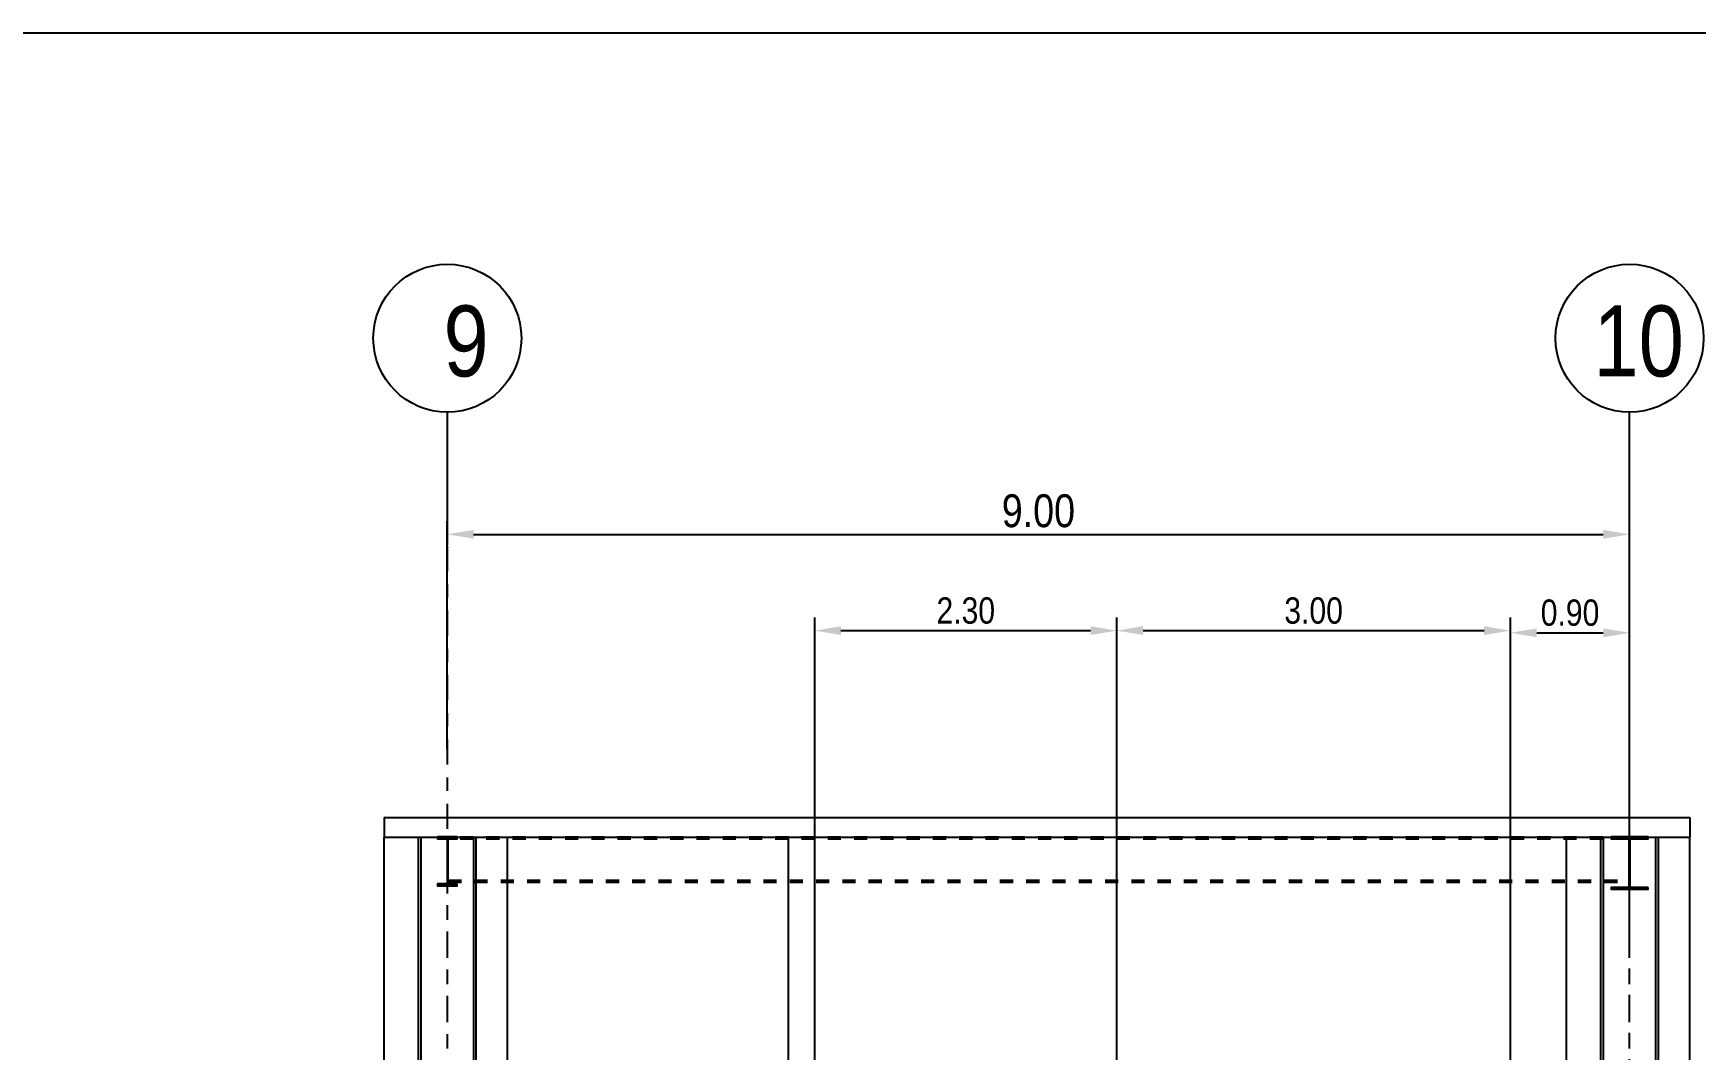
# Model space of a CAD drawing. Header units: millimetres. Extents: x 2148 to 2681, y 758 to 986.
# Drawn here: x 2542.83 to 2555.48, y 900.1 to 907.84 of the extents above; entities that cross this region are included whole.
import ezdxf

# ---------------------------------------------------------------- set-up
doc = ezdxf.new("R2010")
doc.units = ezdxf.units.MM
doc.linetypes.add('$0$HIDDEN', pattern=[0.375, 0.25, -0.125])
doc.linetypes.add('CENTER2', pattern=[28.575, 19.05, -3.175, 3.175, -3.175])
for name, color, linetype in [('D', 1, 'Continuous'), ('DIM', 20, 'Continuous'), ('HATCH', 8, 'Continuous'), ('TEXT', 6, 'Continuous'), ('wall', 4, 'Continuous')]:
    doc.layers.add(name, color=color, linetype=linetype)
doc.styles.add('ARIALNW', font='ARIALN.TTF')
doc.dimstyles.new('DIM 100', dxfattribs={"dimtxt": 0.2, "dimasz": 0.2, "dimexe": 0.1, "dimexo": 0, "dimgap": 0.05, "dimtad": 1, "dimzin": 0, "dimdsep": 46, "dimtxsty": 'ARIALNW', "dimcen": 0.09, "dimclrd": 6, "dimclre": 6, "dimclrt": 13, "dimadec": 0, "dimazin": 0, "dimtfac": 1, "dimtofl": 0, "dimtmove": 2, "dimatfit": 3, "dimfxl": 1, "dimtolj": 1, "dimtzin": 0, "dimarcsym": 0})

# ---------------------------------------------------------------- blocks, each defined once
blk = doc.blocks.new('*D2729')
at = {"color": 6, "lineweight": -2, "ltscale": 0.05, "transparency": 16777216}
for p, q in [((2545.98, 902.389), (2545.98, 904.125)), ((2554.98, 902.389), (2554.98, 904.125)), ((2546.18, 904.025), (2554.78, 904.025))]:
    blk.add_line(p, q, dxfattribs=at)
at = {"color": 6, "ltscale": 0.05, "transparency": 16777216}
for points in [[(2546.18, 904.059), (2546.18, 903.992), (2545.98, 904.025)], [(2554.78, 904.059), (2554.78, 903.992), (2554.98, 904.025)]]:
    blk.add_solid(points, dxfattribs=at)
at = {"layer": 'Defpoints', "color": 0, "ltscale": 0.05, "transparency": 16777216}
for p in [(2554.98, 904.025), (2545.98, 902.389, 0), (2554.98, 902.389, 0)]:
    blk.add_point(p, dxfattribs=at)
at = {"color": 13, "ltscale": 0.05, "transparency": 16777216, "insert": (2550.48, 904.203), "char_height": 0.25, "attachment_point": 5, "style": 'ARIALNW'}
blk.add_mtext('\\A1;9.00', dxfattribs=at)
blk = doc.blocks.new('*D2795')
at = {"color": 6, "lineweight": -2, "ltscale": 0.05, "transparency": 16777216}
for p, q in [((2554.073, 898.876), (2554.073, 903.376)), ((2554.98, 900.975), (2554.98, 903.376)), ((2554.273, 903.276), (2554.78, 903.276))]:
    blk.add_line(p, q, dxfattribs=at)
at = {"color": 6, "ltscale": 0.05, "transparency": 16777216}
for points in [[(2554.273, 903.309), (2554.273, 903.242), (2554.073, 903.276)], [(2554.78, 903.309), (2554.78, 903.242), (2554.98, 903.276)]]:
    blk.add_solid(points, dxfattribs=at)
at = {"layer": 'Defpoints', "color": 0, "ltscale": 0.05, "transparency": 16777216}
for p in [(2554.98, 903.276), (2554.98, 900.975, 0), (2554.073, 898.876, 0)]:
    blk.add_point(p, dxfattribs=at)
at = {"color": 13, "ltscale": 0.05, "transparency": 16777216, "insert": (2554.527, 903.428), "char_height": 0.2, "attachment_point": 5, "style": 'ARIALNW'}
blk.add_mtext('\\A1;0.90', dxfattribs=at)
blk = doc.blocks.new('*D2796')
at = {"color": 6, "lineweight": -2, "ltscale": 0.05, "transparency": 16777216}
for p, q in [((2551.077, 897.307), (2551.077, 903.392)), ((2554.073, 900.621), (2554.073, 903.392)), ((2553.873, 903.292), (2551.277, 903.292))]:
    blk.add_line(p, q, dxfattribs=at)
at = {"color": 6, "ltscale": 0.05, "transparency": 16777216}
for points in [[(2551.277, 903.326), (2551.277, 903.259), (2551.077, 903.292)], [(2553.873, 903.326), (2553.873, 903.259), (2554.073, 903.292)]]:
    blk.add_solid(points, dxfattribs=at)
at = {"layer": 'Defpoints', "color": 0, "ltscale": 0.05, "transparency": 16777216}
for p in [(2551.077, 903.292), (2554.073, 900.621), (2551.077, 897.307, 0)]:
    blk.add_point(p, dxfattribs=at)
at = {"color": 13, "ltscale": 0.05, "transparency": 16777216, "insert": (2552.575, 903.444), "char_height": 0.2, "attachment_point": 5, "style": 'ARIALNW'}
blk.add_mtext('\\A1;3.00', dxfattribs=at)
blk = doc.blocks.new('*D2797')
at = {"color": 6, "lineweight": -2, "ltscale": 0.05, "transparency": 16777216}
for p, q in [((2548.777, 899.156), (2548.777, 903.392)), ((2551.077, 898.981), (2551.077, 903.392)), ((2550.877, 903.292), (2548.977, 903.292))]:
    blk.add_line(p, q, dxfattribs=at)
at = {"color": 6, "ltscale": 0.05, "transparency": 16777216}
for points in [[(2548.977, 903.326), (2548.977, 903.259), (2548.777, 903.292)], [(2550.877, 903.326), (2550.877, 903.259), (2551.077, 903.292)]]:
    blk.add_solid(points, dxfattribs=at)
at = {"layer": 'Defpoints', "color": 0, "ltscale": 0.05, "transparency": 16777216}
for p in [(2548.777, 903.292), (2548.777, 899.156, 0), (2551.077, 898.981)]:
    blk.add_point(p, dxfattribs=at)
at = {"color": 13, "ltscale": 0.05, "transparency": 16777216, "insert": (2549.927, 903.444), "char_height": 0.2, "attachment_point": 5, "style": 'ARIALNW'}
blk.add_mtext('\\A1;2.30', dxfattribs=at)
blk = doc.blocks.new('A$C1DB67A09')
at = {"layer": 'wall', "color": 16, "linetype": 'ByBlock', "ltscale": 1.5, "elevation": 0}
blk.add_lwpolyline([(9.492, -81.28), (106.692, -81.28), (106.692, -9.48), (9.492, -9.48)], close=True, dxfattribs=at)

msp = doc.modelspace()

# ---------------------------------------------------------------- hatches: boundary and pattern name
at = {"layer": 'HATCH', "ltscale": 0.5}
h = msp.add_hatch(dxfattribs=at)
h.set_pattern_fill('ANSI31', color=256, scale=0.013954, style=0)
h.set_pattern_definition([(45, (113816.5732839, 4736.9927117), (-0.00123335139192, 0.00123335139192), [])])
edge = h.paths.add_edge_path()
edge.add_line((2546.0560937, 901.3641974), (2545.9928083, 901.3641974))
edge.add_arc((2545.9928083, 901.369639), 0.0054416, 174.09726722, 270.00000008, ccw=False)
edge.add_line((2545.9873955, 901.3701986), (2545.9873955, 901.7020379))
edge.add_arc((2545.9928083, 901.7025975), 0.0054416, 89.63455461, 185.90273279, ccw=False)
edge.add_line((2545.992843, 901.708039), (2546.0560937, 901.708039))
edge.add_line((2546.0560937, 901.708039), (2546.0560937, 901.7219928))
edge.add_line((2546.0560937, 901.7219928), (2545.9060937, 901.7219928))
edge.add_line((2545.9060937, 901.7219928), (2545.9060937, 901.708039))
edge.add_line((2545.9060937, 901.708039), (2545.9735697, 901.708039))
edge.add_arc((2545.9736044, 901.7025975), 0.0054416, -4.29209352, 90.36544509, ccw=False)
edge.add_line((2545.9790307, 901.7021902), (2545.9790307, 901.3700463))
edge.add_arc((2545.9736044, 901.369639), 0.0054416, -89.99999978, 4.2920935, ccw=False)
edge.add_line((2545.9736044, 901.3641974), (2545.9060937, 901.3641974))
edge.add_line((2545.9060937, 901.3641974), (2545.9060937, 901.3502436))
edge.add_line((2545.9060937, 901.3502436), (2546.0560937, 901.3502436))
edge.add_line((2546.0560937, 901.3502436), (2546.0560937, 901.3641974))
h = msp.add_hatch(dxfattribs=at)
h.set_pattern_fill('ANSI31', color=256, scale=0.013954, style=0)
h.set_pattern_definition([(45, (113825.5700513, 4736.9924983), (-0.00123335139192, 0.00123335139192), [])])
edge = h.paths.add_edge_path()
edge.add_line((2555.1211701, 901.3380504), (2554.9895756, 901.3380504))
edge.add_arc((2554.9895756, 901.343492), 0.0054416, 174.09726723, 270.00000008, ccw=False)
edge.add_line((2554.9841629, 901.3440516), (2554.9841629, 901.7018244))
edge.add_arc((2554.9895756, 901.702384), 0.0054416, 89.63455461, 185.90273279, ccw=False)
edge.add_line((2554.9896103, 901.7078255), (2555.1211701, 901.7078255))
edge.add_line((2555.1211701, 901.7078255), (2555.1211701, 901.7217793))
edge.add_line((2555.1211701, 901.7217793), (2554.83916, 901.7217793))
edge.add_line((2554.83916, 901.7217793), (2554.83916, 901.7078255))
edge.add_line((2554.83916, 901.7078255), (2554.9703371, 901.7078255))
edge.add_arc((2554.9703718, 901.702384), 0.0054416, -4.29209352, 90.3654451, ccw=False)
edge.add_line((2554.9757981, 901.7019768), (2554.9757981, 901.3438992))
edge.add_arc((2554.9703718, 901.343492), 0.0054416, -89.99999963, 4.29209366, ccw=False)
edge.add_line((2554.9703718, 901.3380504), (2554.83916, 901.3380504))
edge.add_line((2554.83916, 901.3380504), (2554.83916, 901.3240966))
edge.add_line((2554.83916, 901.3240966), (2555.1211701, 901.3240966))
edge.add_line((2555.1211701, 901.3240966), (2555.1211701, 901.3380504))

# ---------------------------------------------------------------- linework, layer by layer
at = {"ltscale": 0.05}
for p, q in [((2545.980471, 903.9455509, 0), (2545.980471, 904.9542548, 0)), ((2554.980471, 903.7727124, 0), (2554.980471, 904.9542548, 0)), ((2545.5007824, 901.8711389, -0.0000001), (2555.4384224, 901.8711389, 0)), ((2545.5007824, 901.8711389, -0.0000001), (2545.5007824, 901.7211389, 0)), ((2555.4384224, 901.8711389, 0), (2555.4384224, 901.7211389, 0)), ((2545.5007824, 901.7211389, 0), (2555.4384224, 901.7211389, 0)), ((2548.5769969, 870.7314696, 0), (2548.5769969, 901.7211389, 0)), ((2548.7770059, 870.7314696, 0), (2548.7770059, 901.7211389, 0))]:
    msp.add_line(p, q, dxfattribs=at)
at = {"linetype": '$0$HIDDEN', "ltscale": 0.3}
for p, q in [((2546.0769911, 901.7219928, 0), (2554.9742405, 901.7219928, 0)), ((2546.0769911, 901.7073406, 0), (2554.9742405, 901.7073406, 0)), ((2545.9873955, 901.3924316, 0), (2554.9742405, 901.3924316, 0)), ((2545.9873955, 901.3777795, 0), (2554.9742405, 901.3777795, 0))]:
    msp.add_line(p, q, dxfattribs=at)
for centre in [(2545.980471, 905.5177513, 0), (2554.980471, 905.5177513, 0)]:
    msp.add_circle(centre, 0.5634965)
at = {"layer": 'D', "color": 3, "ltscale": 0.5}
for p, q in [((2545.7607833, 889.2493555, 0), (2545.7607833, 901.7211389, 0)), ((2545.7807833, 889.2493555, 0), (2545.7807833, 901.7211389, 0)), ((2546.1808795, 889.2493555, 0), (2546.1808795, 901.7211389, 0)), ((2546.2008795, 889.2493555, 0), (2546.2008795, 901.7211389, 0)), ((2554.7607833, 889.2493555, 0.0000001), (2554.7607833, 901.7211389, 0.0000001)), ((2554.7807833, 889.2493555, 0.0000001), (2554.7807833, 901.7211389, 0.0000001)), ((2555.1808795, 889.2493555, 0.0000001), (2555.1808795, 901.7211389, 0.0000001)), ((2555.2008795, 889.2493555, 0.0000001), (2555.2008795, 901.7211389, 0.0000001))]:
    msp.add_line(p, q, dxfattribs=at)
at = {"layer": 'D', "color": 3, "ltscale": 0.5, "elevation": 0}
for points in [[(2546.0560937, 901.3641974), (2545.9928083, 901.3641974, -0.4447202436), (2545.9873955, 901.3701986), (2545.9873955, 901.7020379, -0.4466315217), (2545.992843, 901.708039), (2546.0560937, 901.708039), (2546.0560937, 901.7219928), (2545.9060937, 901.7219928), (2545.9060937, 901.708039), (2545.9735697, 901.708039, -0.4382281274), (2545.9790307, 901.7021902), (2545.9790307, 901.3700463, -0.4363286722), (2545.9736044, 901.3641974), (2545.9060937, 901.3641974), (2545.9060937, 901.3502436), (2546.0560937, 901.3502436)], [(2555.1211701, 901.3380504), (2554.9895756, 901.3380504, -0.4447202436), (2554.9841629, 901.3440516), (2554.9841629, 901.7018244, -0.4466315217), (2554.9896103, 901.7078255), (2555.1211701, 901.7078255), (2555.1211701, 901.7217793), (2554.83916, 901.7217793), (2554.83916, 901.7078255), (2554.9703371, 901.7078255, -0.4382281274), (2554.9757981, 901.7019768), (2554.9757981, 901.3438992, -0.4363286722), (2554.9703718, 901.3380504), (2554.83916, 901.3380504), (2554.83916, 901.3240966), (2555.1211701, 901.3240966)]]:
    msp.add_lwpolyline(points, format="xyb", close=True, dxfattribs=at)
at = {"layer": 'HATCH', "linetype": 'CENTER2', "ltscale": 0.01}
for p, q in [((2545.9810937, 870.8814696, 0), (2545.9810937, 904.9542552, 0)), ((2554.980471, 870.8814696, 0), (2554.980471, 904.9542548, 0)), ((2545.9810937, 871.872907, 0), (2545.9810937, 901.7211389, 0)), ((2554.980471, 871.8814696, 0), (2554.980471, 901.7211389, 0))]:
    msp.add_line(p, q, dxfattribs=at)
at = {"layer": 'HATCH', "linetype": 'ByBlock', "ltscale": 0.5}
for p, q in [((2545.5007824, 871.872907, 0), (2545.5007824, 901.7211389, 0)), ((2546.4384224, 871.872907, 0), (2546.4384224, 901.7211389, 0)), ((2554.5007824, 871.8814696, 0), (2554.5007824, 901.7211389, 0)), ((2555.4384224, 871.8814696, 0), (2555.4384224, 901.7211389, 0))]:
    msp.add_line(p, q, dxfattribs=at)

# ---------------------------------------------------------------- block references
at = {"layer": 'DIM', "color": 8}
msp.add_blockref('A$C1DB67A09', (2470.958248, 917.3189005), dxfattribs=at)

# ---------------------------------------------------------------- texts
at = {"layer": 'TEXT', "char_height": 0.54, "width": 3.396423809, "attachment_point": 1, "style": 'ARIALNW'}
for s, insert in [('9', (2545.9511393, 905.7668803, 0)), ('10', (2554.7053674, 905.7668803, 0))]:
    msp.add_mtext(s, dxfattribs=dict(at, insert=insert))

# ---------------------------------------------------------------- dimensions: what is measured, and where the dimension line sits
at = {"ltscale": 0.05}
dim = msp.add_linear_dim(base=(2554.980471, 904.025272, 0), p1=(2545.980471, 902.3889092, 0), p2=(2554.980471, 902.3889092, 0), dimstyle='DIM 100', override={"dimtxt": 0.25}, dxfattribs=at)
dim.commit()
dim.dimension.update_dxf_attribs({"geometry": '*D2729', "text_midpoint": (2550.480471, 904.2029152, 0)})
at = {"color": 2, "ltscale": 0.05}
for base, p1, p2, picture, middle in [((2548.7770059, 903.2921902), (2551.0773583, 898.9805237), (2548.7770059, 899.156043, 0), '*D2797', (2549.9271821, 903.4443048)), ((2551.0773583, 903.2921902), (2554.0734599, 900.6214336), (2551.0773583, 897.3067067, 0.0000001), '*D2796', (2552.5754091, 903.4443048))]:
    dim = msp.add_linear_dim(base=base, p1=p1, p2=p2, dimstyle='DIM 100', dxfattribs=at)
    dim.commit()
    dim.dimension.update_dxf_attribs({"geometry": picture, "text_midpoint": middle})
dim = msp.add_linear_dim(base=(2554.980471, 903.2755236), p1=(2554.0734599, 898.8756158, 0.0000001), p2=(2554.980471, 900.9752315, 0), text='0.90', dimstyle='DIM 100', dxfattribs=at)
dim.commit()
dim.dimension.update_dxf_attribs({"geometry": '*D2795', "text_midpoint": (2554.5269655, 903.4276382)})

doc.saveas('drawing.dxf')
